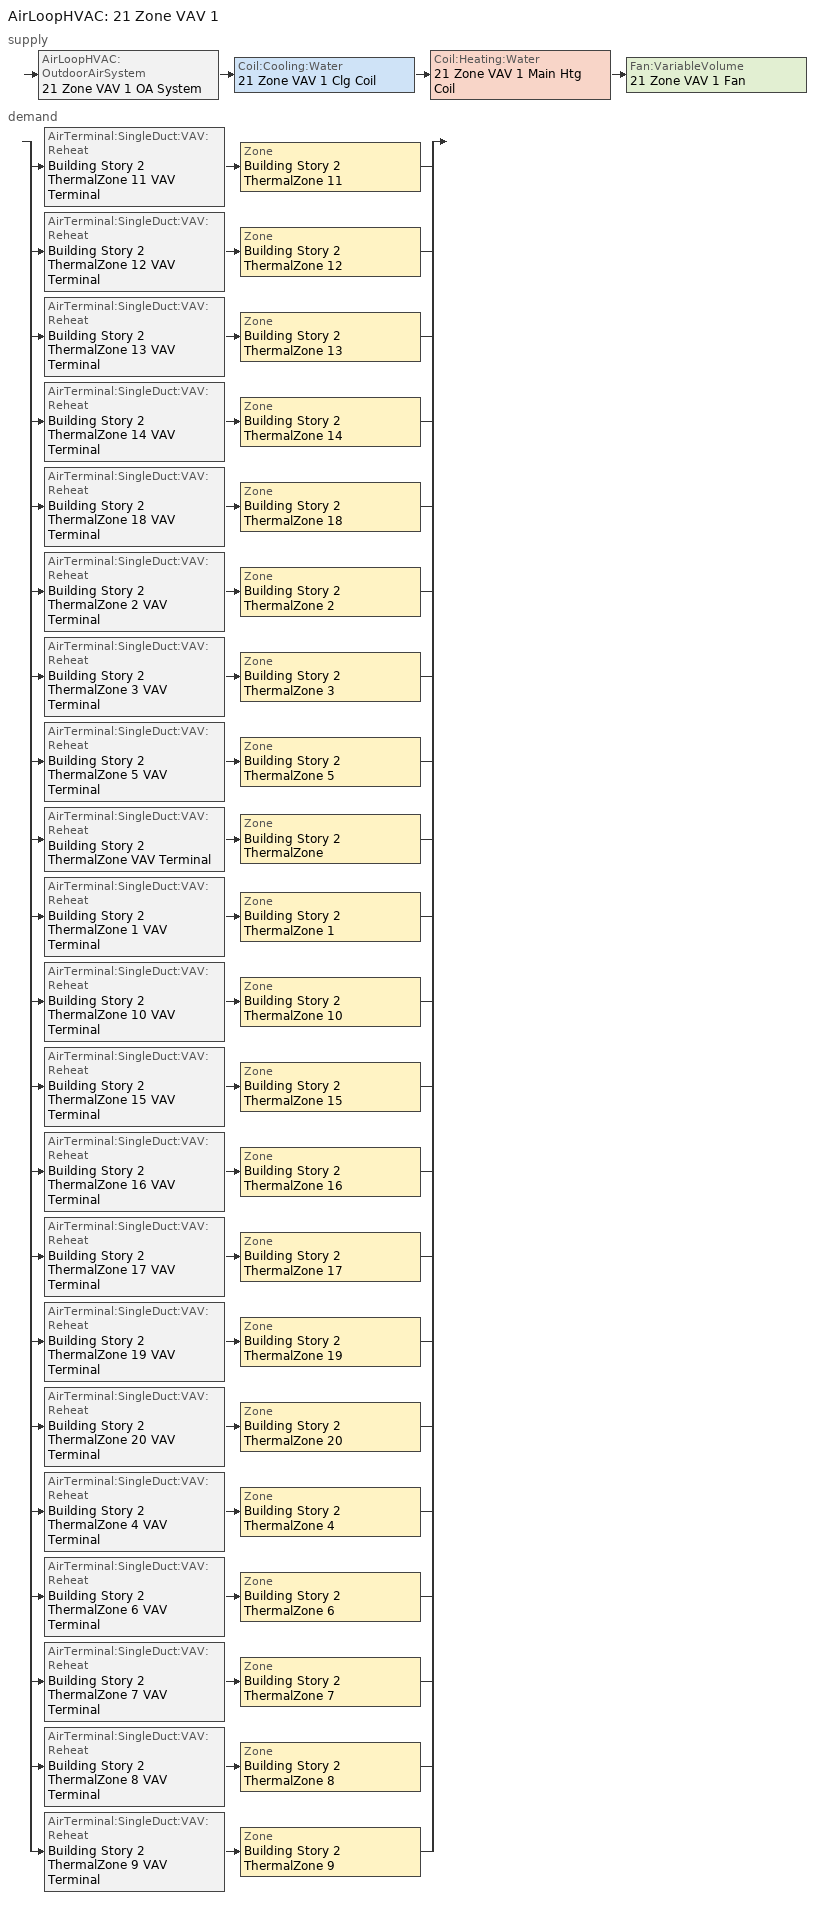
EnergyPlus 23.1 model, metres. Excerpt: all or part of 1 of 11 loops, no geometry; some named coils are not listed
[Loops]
AirLoopHVAC '21 Zone VAV 1'
 supply: AirLoopHVAC:OutdoorAirSystem '21 Zone VAV 1 OA System' > Coil:Cooling:Water '21 Zone VAV 1 Clg Coil' > Coil:Heating:Water '21 Zone VAV 1 Main Htg Coil' > Fan:VariableVolume '21 Zone VAV 1 Fan'
 demand: split
  | AirTerminal:SingleDuct:VAV:Reheat 'Building Story 2 ThermalZone 11 VAV Terminal' > Zone 'Building Story 2 ThermalZone 11'
  | AirTerminal:SingleDuct:VAV:Reheat 'Building Story 2 ThermalZone 12 VAV Terminal' > Zone 'Building Story 2 ThermalZone 12'
  | AirTerminal:SingleDuct:VAV:Reheat 'Building Story 2 ThermalZone 13 VAV Terminal' > Zone 'Building Story 2 ThermalZone 13'
  | AirTerminal:SingleDuct:VAV:Reheat 'Building Story 2 ThermalZone 14 VAV Terminal' > Zone 'Building Story 2 ThermalZone 14'
  | AirTerminal:SingleDuct:VAV:Reheat 'Building Story 2 ThermalZone 18 VAV Terminal' > Zone 'Building Story 2 ThermalZone 18'
  | AirTerminal:SingleDuct:VAV:Reheat 'Building Story 2 ThermalZone 2 VAV Terminal' > Zone 'Building Story 2 ThermalZone 2'
  | AirTerminal:SingleDuct:VAV:Reheat 'Building Story 2 ThermalZone 3 VAV Terminal' > Zone 'Building Story 2 ThermalZone 3'
  | AirTerminal:SingleDuct:VAV:Reheat 'Building Story 2 ThermalZone 5 VAV Terminal' > Zone 'Building Story 2 ThermalZone 5'
  | AirTerminal:SingleDuct:VAV:Reheat 'Building Story 2 ThermalZone VAV Terminal' > Zone 'Building Story 2 ThermalZone'
  | AirTerminal:SingleDuct:VAV:Reheat 'Building Story 2 ThermalZone 1 VAV Terminal' > Zone 'Building Story 2 ThermalZone 1'
  | AirTerminal:SingleDuct:VAV:Reheat 'Building Story 2 ThermalZone 10 VAV Terminal' > Zone 'Building Story 2 ThermalZone 10'
  | AirTerminal:SingleDuct:VAV:Reheat 'Building Story 2 ThermalZone 15 VAV Terminal' > Zone 'Building Story 2 ThermalZone 15'
  | AirTerminal:SingleDuct:VAV:Reheat 'Building Story 2 ThermalZone 16 VAV Terminal' > Zone 'Building Story 2 ThermalZone 16'
  | AirTerminal:SingleDuct:VAV:Reheat 'Building Story 2 ThermalZone 17 VAV Terminal' > Zone 'Building Story 2 ThermalZone 17'
  | AirTerminal:SingleDuct:VAV:Reheat 'Building Story 2 ThermalZone 19 VAV Terminal' > Zone 'Building Story 2 ThermalZone 19'
  | AirTerminal:SingleDuct:VAV:Reheat 'Building Story 2 ThermalZone 20 VAV Terminal' > Zone 'Building Story 2 ThermalZone 20'
  | AirTerminal:SingleDuct:VAV:Reheat 'Building Story 2 ThermalZone 4 VAV Terminal' > Zone 'Building Story 2 ThermalZone 4'
  | AirTerminal:SingleDuct:VAV:Reheat 'Building Story 2 ThermalZone 6 VAV Terminal' > Zone 'Building Story 2 ThermalZone 6'
  | AirTerminal:SingleDuct:VAV:Reheat 'Building Story 2 ThermalZone 7 VAV Terminal' > Zone 'Building Story 2 ThermalZone 7'
  | AirTerminal:SingleDuct:VAV:Reheat 'Building Story 2 ThermalZone 8 VAV Terminal' > Zone 'Building Story 2 ThermalZone 8'
  | AirTerminal:SingleDuct:VAV:Reheat 'Building Story 2 ThermalZone 9 VAV Terminal' > Zone 'Building Story 2 ThermalZone 9'
[Material] Roughness=MediumSmooth; Thickness {m}=0.15; Conductivity {W/m-K}=0.12; Density {kg/m3}=540; Specific Heat {J/kg-K}=1210; Thermal Absorptance=0.9; Solar Absorptance=0.7; Visible Absorptance=0.7
Std Wood 6inch 1; Std Wood 6inch 2
[Construction]
InteriorFurnishings 1: Std Wood 6inch 1
InteriorFurnishings 2: Std Wood 6inch 2
[InternalMass]
Name | Construction | Zone or ZoneList | Space or SpaceList | Surface Area {m2}
Building Story 1 Space 18 SecondarySchool Office C end_b - Story Ground Mass | InteriorFurnishings 1 | Building Story 1 ThermalZone 18 | Building Story 1 Space 18 | 0.0921318
Building Story 1 Space 7 SecondarySchool Office C end_b - Story Ground Mass | InteriorFurnishings 1 | Building Story 1 ThermalZone 7 | Building Story 1 Space 7 | 0.0858251
Building Story 1 Space 14 SecondarySchool Office C end_b - Story Ground Mass | InteriorFurnishings 1 | Building Story 1 ThermalZone 14 | Building Story 1 Space 14 | 0.0923425
Building Story 1 Space SecondarySchool Office C end_b - Story Ground Mass | InteriorFurnishings 1 | Building Story 1 ThermalZone | Building Story 1 Space | 33.8157
Building Story 1 Space 17 SecondarySchool Office C end_b - Story Ground Mass | InteriorFurnishings 1 | Building Story 1 ThermalZone 17 | Building Story 1 Space 17 | 0.105184
Building Story 1 Space 19 SecondarySchool Office C end_b - Story Ground Mass | InteriorFurnishings 1 | Building Story 1 ThermalZone 19 | Building Story 1 Space 19 | 0.348174
Building Story 1 Space 6 SecondarySchool Office C end_b - Story Ground Mass | InteriorFurnishings 1 | Building Story 1 ThermalZone 6 | Building Story 1 Space 6 | 0.111459
Building Story 1 Space 2 SecondarySchool Office C end_b - Story Ground Mass | InteriorFurnishings 1 | Building Story 1 ThermalZone 2 | Building Story 1 Space 2 | 0.135946
Building Story 1 Space 5 SecondarySchool Office C end_b - Story Ground Mass | InteriorFurnishings 1 | Building Story 1 ThermalZone 5 | Building Story 1 Space 5 | 0.16292
Building Story 1 Space 8 SecondarySchool Office C end_b - Story Ground Mass | InteriorFurnishings 1 | Building Story 1 ThermalZone 8 | Building Story 1 Space 8 | 0.530579
Building Story 1 Space 9 SecondarySchool Office C end_b - Story Ground Mass | InteriorFurnishings 1 | Building Story 1 ThermalZone 9 | Building Story 1 Space 9 | 0.1329
Building Story 1 Space 20 SecondarySchool Office C end_b - Story Ground Mass | InteriorFurnishings 1 | Building Story 1 ThermalZone 20 | Building Story 1 Space 20 | 2.05258
Building Story 1 Space 3 SecondarySchool Restroom A  - Story Ground Mass; Building Story 1 Space 3 SecondarySchool Restroom C  - Story Ground Mass | InteriorFurnishings 1 | Building Story 1 ThermalZone 3 | Building Story 1 Space 3 | 0.96078
Building Story 1 Space 4 SecondarySchool Restroom A  - Story Ground Mass; Building Story 1 Space 4 SecondarySchool Restroom C  - Story Ground Mass | InteriorFurnishings 1 | Building Story 1 ThermalZone 4 | Building Story 1 Space 4 | 0.0923371
Building Story 1 Space 11 SecondarySchool Restroom A  - Story Ground Mass; Building Story 1 Space 11 SecondarySchool Restroom C  - Story Ground Mass | InteriorFurnishings 1 | Building Story 1 ThermalZone 11 | Building Story 1 Space 11 | 0.334235
Building Story 1 Space 12 SecondarySchool Restroom A  - Story Ground Mass; Building Story 1 Space 12 SecondarySchool Restroom C  - Story Ground Mass | InteriorFurnishings 1 | Building Story 1 ThermalZone 12 | Building Story 1 Space 12 | 0.0620386
Building Story 1 Space 1 SecondarySchool Restroom A  - Story Ground Mass; Building Story 1 Space 1 SecondarySchool Restroom C  - Story Ground Mass | InteriorFurnishings 1 | Building Story 1 ThermalZone 1 | Building Story 1 Space 1 | 0.276147
Building Story 1 Space 13 SecondarySchool Restroom A  - Story Ground Mass; Building Story 1 Space 13 SecondarySchool Restroom C  - Story Ground Mass | InteriorFurnishings 1 | Building Story 1 ThermalZone 13 | Building Story 1 Space 13 | 0.081188
Building Story 1 Space 15 SecondarySchool Restroom A  - Story Ground Mass; Building Story 1 Space 15 SecondarySchool Restroom C  - Story Ground Mass | InteriorFurnishings 1 | Building Story 1 ThermalZone 15 | Building Story 1 Space 15 | 0.523073
Building Story 1 Space 10 SecondarySchool Restroom A  - Story Ground Mass; Building Story 1 Space 10 SecondarySchool Restroom C  - Story Ground Mass | InteriorFurnishings 1 | Building Story 1 ThermalZone 10 | Building Story 1 Space 10 | 1.2499
Building Story 1 Space 16 SecondarySchool Restroom A  - Story Ground Mass; Building Story 1 Space 16 SecondarySchool Restroom C  - Story Ground Mass | InteriorFurnishings 1 | Building Story 1 ThermalZone 16 | Building Story 1 Space 16 | 0.0622418
Building Story 1 Space 18 SecondarySchool Restroom A  - Story Ground Mass; Building Story 1 Space 18 SecondarySchool Restroom C  - Story Ground Mass | InteriorFurnishings 1 | Building Story 1 ThermalZone 18 | Building Story 1 Space 18 | 0.0810341
Building Story 1 Space 7 SecondarySchool Restroom A  - Story Ground Mass; Building Story 1 Space 7 SecondarySchool Restroom C  - Story Ground Mass | InteriorFurnishings 1 | Building Story 1 ThermalZone 7 | Building Story 1 Space 7 | 0.0754871
Building Story 1 Space 14 SecondarySchool Restroom A  - Story Ground Mass; Building Story 1 Space 14 SecondarySchool Restroom C  - Story Ground Mass | InteriorFurnishings 1 | Building Story 1 ThermalZone 14 | Building Story 1 Space 14 | 0.0812194
Building Story 1 Space SecondarySchool Restroom A  - Story Ground Mass; Building Story 1 Space SecondarySchool Restroom C  - Story Ground Mass | InteriorFurnishings 1 | Building Story 1 ThermalZone | Building Story 1 Space | 29.7424
Building Story 1 Space 17 SecondarySchool Restroom A  - Story Ground Mass; Building Story 1 Space 17 SecondarySchool Restroom C  - Story Ground Mass | InteriorFurnishings 1 | Building Story 1 ThermalZone 17 | Building Story 1 Space 17 | 0.0925144
Building Story 1 Space 19 SecondarySchool Restroom A  - Story Ground Mass; Building Story 1 Space 19 SecondarySchool Restroom C  - Story Ground Mass | InteriorFurnishings 1 | Building Story 1 ThermalZone 19 | Building Story 1 Space 19 | 0.306235
Building Story 1 Space 6 SecondarySchool Restroom A  - Story Ground Mass; Building Story 1 Space 6 SecondarySchool Restroom C  - Story Ground Mass | InteriorFurnishings 1 | Building Story 1 ThermalZone 6 | Building Story 1 Space 6 | 0.0980333
Building Story 1 Space 2 SecondarySchool Restroom A  - Story Ground Mass; Building Story 1 Space 2 SecondarySchool Restroom C  - Story Ground Mass | InteriorFurnishings 1 | Building Story 1 ThermalZone 2 | Building Story 1 Space 2 | 0.11957
Building Story 1 Space 5 SecondarySchool Restroom A  - Story Ground Mass; Building Story 1 Space 5 SecondarySchool Restroom C  - Story Ground Mass | InteriorFurnishings 1 | Building Story 1 ThermalZone 5 | Building Story 1 Space 5 | 0.143296
Building Story 1 Space 8 SecondarySchool Restroom A  - Story Ground Mass; Building Story 1 Space 8 SecondarySchool Restroom C  - Story Ground Mass | InteriorFurnishings 1 | Building Story 1 ThermalZone 8 | Building Story 1 Space 8 | 0.466668
Building Story 1 Space 9 SecondarySchool Restroom A  - Story Ground Mass; Building Story 1 Space 9 SecondarySchool Restroom C  - Story Ground Mass | InteriorFurnishings 1 | Building Story 1 ThermalZone 9 | Building Story 1 Space 9 | 0.116891
Building Story 1 Space 20 SecondarySchool Restroom A  - Story Ground Mass; Building Story 1 Space 20 SecondarySchool Restroom C  - Story Ground Mass | InteriorFurnishings 1 | Building Story 1 ThermalZone 20 | Building Story 1 Space 20 | 1.80534
Building Story 1 Space 3 SecondarySchool Restroom B  - Story Ground Mass | InteriorFurnishings 1 | Building Story 1 ThermalZone 3 | Building Story 1 Space 3 | 9.04742
Building Story 1 Space 4 SecondarySchool Restroom B  - Story Ground Mass | InteriorFurnishings 1 | Building Story 1 ThermalZone 4 | Building Story 1 Space 4 | 0.869514
Building Story 1 Space 11 SecondarySchool Restroom B  - Story Ground Mass | InteriorFurnishings 1 | Building Story 1 ThermalZone 11 | Building Story 1 Space 11 | 3.14741
Building Story 1 Space 12 SecondarySchool Restroom B  - Story Ground Mass | InteriorFurnishings 1 | Building Story 1 ThermalZone 12 | Building Story 1 Space 12 | 0.584201
Building Story 1 Space 1 SecondarySchool Restroom B  - Story Ground Mass | InteriorFurnishings 1 | Building Story 1 ThermalZone 1 | Building Story 1 Space 1 | 2.6004
Building Story 1 Space 13 SecondarySchool Restroom B  - Story Ground Mass | InteriorFurnishings 1 | Building Story 1 ThermalZone 13 | Building Story 1 Space 13 | 0.764526
Building Story 1 Space 15 SecondarySchool Restroom B  - Story Ground Mass | InteriorFurnishings 1 | Building Story 1 ThermalZone 15 | Building Story 1 Space 15 | 4.92564
Building Story 1 Space 10 SecondarySchool Restroom B  - Story Ground Mass | InteriorFurnishings 1 | Building Story 1 ThermalZone 10 | Building Story 1 Space 10 | 11.77
Building Story 1 Space 16 SecondarySchool Restroom B  - Story Ground Mass | InteriorFurnishings 1 | Building Story 1 ThermalZone 16 | Building Story 1 Space 16 | 0.586115
Building Story 1 Space 18 SecondarySchool Restroom B  - Story Ground Mass | InteriorFurnishings 1 | Building Story 1 ThermalZone 18 | Building Story 1 Space 18 | 0.763077
Building Story 1 Space 7 SecondarySchool Restroom B  - Story Ground Mass | InteriorFurnishings 1 | Building Story 1 ThermalZone 7 | Building Story 1 Space 7 | 0.710842
Building Story 1 Space 14 SecondarySchool Restroom B  - Story Ground Mass | InteriorFurnishings 1 | Building Story 1 ThermalZone 14 | Building Story 1 Space 14 | 0.764822
Building Story 1 Space SecondarySchool Restroom B  - Story Ground Mass | InteriorFurnishings 1 | Building Story 1 ThermalZone | Building Story 1 Space | 280.076
Building Story 1 Space 17 SecondarySchool Restroom B  - Story Ground Mass | InteriorFurnishings 1 | Building Story 1 ThermalZone 17 | Building Story 1 Space 17 | 0.871184
Building Story 1 Space 19 SecondarySchool Restroom B  - Story Ground Mass | InteriorFurnishings 1 | Building Story 1 ThermalZone 19 | Building Story 1 Space 19 | 2.88373
Building Story 1 Space 6 SecondarySchool Restroom B  - Story Ground Mass | InteriorFurnishings 1 | Building Story 1 ThermalZone 6 | Building Story 1 Space 6 | 0.923154
Building Story 1 Space 2 SecondarySchool Restroom B  - Story Ground Mass | InteriorFurnishings 1 | Building Story 1 ThermalZone 2 | Building Story 1 Space 2 | 1.12596
Building Story 1 Space 5 SecondarySchool Restroom B  - Story Ground Mass | InteriorFurnishings 1 | Building Story 1 ThermalZone 5 | Building Story 1 Space 5 | 1.34938
Building Story 1 Space 8 SecondarySchool Restroom B  - Story Ground Mass | InteriorFurnishings 1 | Building Story 1 ThermalZone 8 | Building Story 1 Space 8 | 4.39449
Building Story 1 Space 9 SecondarySchool Restroom B  - Story Ground Mass | InteriorFurnishings 1 | Building Story 1 ThermalZone 9 | Building Story 1 Space 9 | 1.10074
Building Story 1 Space 20 SecondarySchool Restroom B  - Story Ground Mass | InteriorFurnishings 1 | Building Story 1 ThermalZone 20 | Building Story 1 Space 20 | 17.0004
Building Story 1 Space Mass | InteriorFurnishings 2 | Building Story 1 ThermalZone | Building Story 1 Space | 6611.39
Building Story 1 Space 1 Mass | InteriorFurnishings 2 | Building Story 1 ThermalZone 1 | Building Story 1 Space 1 | 61.3843
Building Story 1 Space 10 Mass | InteriorFurnishings 2 | Building Story 1 ThermalZone 10 | Building Story 1 Space 10 | 277.839
Building Story 1 Space 11 Mass | InteriorFurnishings 2 | Building Story 1 ThermalZone 11 | Building Story 1 Space 11 | 74.2967
Building Story 1 Space 12 Mass | InteriorFurnishings 2 | Building Story 1 ThermalZone 12 | Building Story 1 Space 12 | 13.7905
Building Story 1 Space 13 Mass | InteriorFurnishings 2 | Building Story 1 ThermalZone 13 | Building Story 1 Space 13 | 18.0471
Building Story 1 Space 14 Mass | InteriorFurnishings 2 | Building Story 1 ThermalZone 14 | Building Story 1 Space 14 | 18.0541
Building Story 1 Space 15 Mass | InteriorFurnishings 2 | Building Story 1 ThermalZone 15 | Building Story 1 Space 15 | 116.273
Building Story 1 Space 16 Mass | InteriorFurnishings 2 | Building Story 1 ThermalZone 16 | Building Story 1 Space 16 | 13.8356
Building Story 1 Space 17 Mass | InteriorFurnishings 2 | Building Story 1 ThermalZone 17 | Building Story 1 Space 17 | 20.5649
Building Story 1 Space 18 Mass | InteriorFurnishings 2 | Building Story 1 ThermalZone 18 | Building Story 1 Space 18 | 18.013
Building Story 1 Space 19 Mass | InteriorFurnishings 2 | Building Story 1 ThermalZone 19 | Building Story 1 Space 19 | 68.0724
Building Story 1 Space 2 Mass | InteriorFurnishings 2 | Building Story 1 ThermalZone 2 | Building Story 1 Space 2 | 26.5791
Building Story 1 Space 20 Mass | InteriorFurnishings 2 | Building Story 1 ThermalZone 20 | Building Story 1 Space 20 | 401.306
Building Story 1 Space 3 Mass | InteriorFurnishings 2 | Building Story 1 ThermalZone 3 | Building Story 1 Space 3 | 213.57
Building Story 1 Space 4 Mass | InteriorFurnishings 2 | Building Story 1 ThermalZone 4 | Building Story 1 Space 4 | 20.5255
Building Story 1 Space 5 Mass | InteriorFurnishings 2 | Building Story 1 ThermalZone 5 | Building Story 1 Space 5 | 31.853
Building Story 1 Space 6 Mass | InteriorFurnishings 2 | Building Story 1 ThermalZone 6 | Building Story 1 Space 6 | 21.7917
Building Story 1 Space 7 Mass | InteriorFurnishings 2 | Building Story 1 ThermalZone 7 | Building Story 1 Space 7 | 16.7799
Building Story 1 Space 8 Mass | InteriorFurnishings 2 | Building Story 1 ThermalZone 8 | Building Story 1 Space 8 | 103.735
Building Story 1 Space 9 Mass | InteriorFurnishings 2 | Building Story 1 ThermalZone 9 | Building Story 1 Space 9 | 25.9836
[ZoneControl:Thermostat] Temperature Difference Between Cutout And Setpoint {deltaC}=0
Name | Zone or ZoneList | Control Type Schedule | Control 1
Building Story 2 ThermalZone Thermostat | Building Story 2 ThermalZone | Building Story 2 ThermalZone Thermostat Schedule | Story Mid Blended Space Type Thermostat
Building Story 2 ThermalZone 1 Thermostat | Building Story 2 ThermalZone 1 | Building Story 2 ThermalZone 1 Thermostat Schedule | Story Mid Blended Space Type Thermostat 1
Building Story 2 ThermalZone 10 Thermostat | Building Story 2 ThermalZone 10 | Building Story 2 ThermalZone 10 Thermostat Schedule | Story Mid Blended Space Type Thermostat 2
Building Story 2 ThermalZone 11 Thermostat | Building Story 2 ThermalZone 11 | Building Story 2 ThermalZone 11 Thermostat Schedule | Story Mid Blended Space Type Thermostat 3
Building Story 2 ThermalZone 12 Thermostat | Building Story 2 ThermalZone 12 | Building Story 2 ThermalZone 12 Thermostat Schedule | Story Mid Blended Space Type Thermostat 4
Building Story 2 ThermalZone 13 Thermostat | Building Story 2 ThermalZone 13 | Building Story 2 ThermalZone 13 Thermostat Schedule | Story Mid Blended Space Type Thermostat 5
Building Story 2 ThermalZone 14 Thermostat | Building Story 2 ThermalZone 14 | Building Story 2 ThermalZone 14 Thermostat Schedule | Story Mid Blended Space Type Thermostat 6
Building Story 2 ThermalZone 15 Thermostat | Building Story 2 ThermalZone 15 | Building Story 2 ThermalZone 15 Thermostat Schedule | Story Mid Blended Space Type Thermostat 7
Building Story 2 ThermalZone 16 Thermostat | Building Story 2 ThermalZone 16 | Building Story 2 ThermalZone 16 Thermostat Schedule | Story Mid Blended Space Type Thermostat 8
Building Story 2 ThermalZone 17 Thermostat | Building Story 2 ThermalZone 17 | Building Story 2 ThermalZone 17 Thermostat Schedule | Story Mid Blended Space Type Thermostat 9
Building Story 2 ThermalZone 18 Thermostat | Building Story 2 ThermalZone 18 | Building Story 2 ThermalZone 18 Thermostat Schedule | Story Mid Blended Space Type Thermostat 10
Building Story 2 ThermalZone 19 Thermostat | Building Story 2 ThermalZone 19 | Building Story 2 ThermalZone 19 Thermostat Schedule | Story Mid Blended Space Type Thermostat 11
Building Story 2 ThermalZone 2 Thermostat | Building Story 2 ThermalZone 2 | Building Story 2 ThermalZone 2 Thermostat Schedule | Story Mid Blended Space Type Thermostat 12
Building Story 2 ThermalZone 20 Thermostat | Building Story 2 ThermalZone 20 | Building Story 2 ThermalZone 20 Thermostat Schedule | Story Mid Blended Space Type Thermostat 13
Building Story 2 ThermalZone 3 Thermostat | Building Story 2 ThermalZone 3 | Building Story 2 ThermalZone 3 Thermostat Schedule | Story Mid Blended Space Type Thermostat 14
Building Story 2 ThermalZone 4 Thermostat | Building Story 2 ThermalZone 4 | Building Story 2 ThermalZone 4 Thermostat Schedule | Story Mid Blended Space Type Thermostat 15
Building Story 2 ThermalZone 5 Thermostat | Building Story 2 ThermalZone 5 | Building Story 2 ThermalZone 5 Thermostat Schedule | Story Mid Blended Space Type Thermostat 16
Building Story 2 ThermalZone 6 Thermostat | Building Story 2 ThermalZone 6 | Building Story 2 ThermalZone 6 Thermostat Schedule | Story Mid Blended Space Type Thermostat 17
Building Story 2 ThermalZone 7 Thermostat | Building Story 2 ThermalZone 7 | Building Story 2 ThermalZone 7 Thermostat Schedule | Story Mid Blended Space Type Thermostat 18
Building Story 2 ThermalZone 8 Thermostat | Building Story 2 ThermalZone 8 | Building Story 2 ThermalZone 8 Thermostat Schedule | Story Mid Blended Space Type Thermostat 19
Building Story 2 ThermalZone 9 Thermostat | Building Story 2 ThermalZone 9 | Building Story 2 ThermalZone 9 Thermostat Schedule | Story Mid Blended Space Type Thermostat 20
[ThermostatSetpoint:DualSetpoint] Heating Setpoint Temperature Schedule=SchoolSecondary HTGSETP_SCH_YES_OPTIMUM; Cooling Setpoint Temperature Schedule=SchoolSecondary CLGSETP_SCH_NO_SETBACK
Story Mid Blended Space Type Thermostat; Story Mid Blended Space Type Thermostat 1; Story Mid Blended Space Type Thermostat 2; Story Mid Blended Space Type Thermostat 3; Story Mid Blended Space Type Thermostat 4; Story Mid Blended Space Type Thermostat 5; Story Mid Blended Space Type Thermostat 6; Story Mid Blended Space Type Thermostat 7; Story Mid Blended Space Type Thermostat 8; Story Mid Blended Space Type Thermostat 9; Story Mid Blended Space Type Thermostat 10; Story Mid Blended Space Type Thermostat 11; Story Mid Blended Space Type Thermostat 12; Story Mid Blended Space Type Thermostat 13; Story Mid Blended Space Type Thermostat 14; Story Mid Blended Space Type Thermostat 15; Story Mid Blended Space Type Thermostat 16; Story Mid Blended Space Type Thermostat 17; Story Mid Blended Space Type Thermostat 18; Story Mid Blended Space Type Thermostat 19; Story Mid Blended Space Type Thermostat 20
[AirTerminal:SingleDuct:VAV:Reheat] Availability Schedule=Always On Discrete; Maximum Air Flow Rate {m3/s}=Autosize; Zone Minimum Air Flow Input Method=Constant; Constant Minimum Air Flow Fraction=0.905356; Fixed Minimum Air Flow Rate {m3/s}=0; Maximum Hot Water or Steam Flow Rate {m3/s}=Autosize; Minimum Hot Water or Steam Flow Rate {m3/s}=0; Convergence Tolerance=0.001; Damper Heating Action=ReverseWithLimits; Maximum Flow per Zone Floor Area During Reheat {m3/s-m2}=Autocalculate; Maximum Flow Fraction During Reheat=0.5; Maximum Reheat Air Temperature {C}=40
Name | Reheat Coil
Building Story 2 ThermalZone VAV Terminal | Building Story 2 ThermalZone Reheat Coil
Building Story 2 ThermalZone 1 VAV Terminal | Building Story 2 ThermalZone 1 Reheat Coil
Building Story 2 ThermalZone 10 VAV Terminal | Building Story 2 ThermalZone 10 Reheat Coil
Building Story 2 ThermalZone 11 VAV Terminal | Building Story 2 ThermalZone 11 Reheat Coil
Building Story 2 ThermalZone 12 VAV Terminal | Building Story 2 ThermalZone 12 Reheat Coil
Building Story 2 ThermalZone 13 VAV Terminal | Building Story 2 ThermalZone 13 Reheat Coil
Building Story 2 ThermalZone 14 VAV Terminal | Building Story 2 ThermalZone 14 Reheat Coil
Building Story 2 ThermalZone 15 VAV Terminal | Building Story 2 ThermalZone 15 Reheat Coil
Building Story 2 ThermalZone 16 VAV Terminal | Building Story 2 ThermalZone 16 Reheat Coil
Building Story 2 ThermalZone 17 VAV Terminal | Building Story 2 ThermalZone 17 Reheat Coil
Building Story 2 ThermalZone 18 VAV Terminal | Building Story 2 ThermalZone 18 Reheat Coil
Building Story 2 ThermalZone 19 VAV Terminal | Building Story 2 ThermalZone 19 Reheat Coil
Building Story 2 ThermalZone 2 VAV Terminal | Building Story 2 ThermalZone 2 Reheat Coil
Building Story 2 ThermalZone 20 VAV Terminal | Building Story 2 ThermalZone 20 Reheat Coil
Building Story 2 ThermalZone 3 VAV Terminal | Building Story 2 ThermalZone 3 Reheat Coil
Building Story 2 ThermalZone 4 VAV Terminal | Building Story 2 ThermalZone 4 Reheat Coil
Building Story 2 ThermalZone 5 VAV Terminal | Building Story 2 ThermalZone 5 Reheat Coil
Building Story 2 ThermalZone 6 VAV Terminal | Building Story 2 ThermalZone 6 Reheat Coil
Building Story 2 ThermalZone 7 VAV Terminal | Building Story 2 ThermalZone 7 Reheat Coil
Building Story 2 ThermalZone 8 VAV Terminal | Building Story 2 ThermalZone 8 Reheat Coil
Building Story 2 ThermalZone 9 VAV Terminal | Building Story 2 ThermalZone 9 Reheat Coil
[Coil:Heating:Water]
21 Zone VAV 1 Main Htg Coil: Availability Schedule=Always On Discrete; U-Factor Times Area Value {W/K}=Autosize; Maximum Water Flow Rate {m3/s}=Autosize; Performance Input Method=UFactorTimesAreaAndDesignWaterFlowRate; Rated Capacity {W}=Autosize; Rated Inlet Water Temperature {C}=82.2222; Rated Inlet Air Temperature {C}=7.22222; Rated Outlet Water Temperature {C}=71.1111; Rated Outlet Air Temperature {C}=12.7778; Rated Ratio for Air and Water Convection=0.5
[Zone equipment]
Building Story 2 ThermalZone: Building Story 2 ThermalZone VAV Terminal
Building Story 2 ThermalZone 1: Building Story 2 ThermalZone 1 VAV Terminal
Building Story 2 ThermalZone 10: Building Story 2 ThermalZone 10 VAV Terminal
Building Story 2 ThermalZone 11: Building Story 2 ThermalZone 11 VAV Terminal
Building Story 2 ThermalZone 12: Building Story 2 ThermalZone 12 VAV Terminal
Building Story 2 ThermalZone 13: Building Story 2 ThermalZone 13 VAV Terminal
Building Story 2 ThermalZone 14: Building Story 2 ThermalZone 14 VAV Terminal
Building Story 2 ThermalZone 15: Building Story 2 ThermalZone 15 VAV Terminal
Building Story 2 ThermalZone 16: Building Story 2 ThermalZone 16 VAV Terminal
Building Story 2 ThermalZone 17: Building Story 2 ThermalZone 17 VAV Terminal
Building Story 2 ThermalZone 18: Building Story 2 ThermalZone 18 VAV Terminal
Building Story 2 ThermalZone 19: Building Story 2 ThermalZone 19 VAV Terminal
Building Story 2 ThermalZone 2: Building Story 2 ThermalZone 2 VAV Terminal
Building Story 2 ThermalZone 20: Building Story 2 ThermalZone 20 VAV Terminal
Building Story 2 ThermalZone 3: Building Story 2 ThermalZone 3 VAV Terminal
Building Story 2 ThermalZone 4: Building Story 2 ThermalZone 4 VAV Terminal
Building Story 2 ThermalZone 5: Building Story 2 ThermalZone 5 VAV Terminal
Building Story 2 ThermalZone 6: Building Story 2 ThermalZone 6 VAV Terminal
Building Story 2 ThermalZone 7: Building Story 2 ThermalZone 7 VAV Terminal
Building Story 2 ThermalZone 8: Building Story 2 ThermalZone 8 VAV Terminal
Building Story 2 ThermalZone 9: Building Story 2 ThermalZone 9 VAV Terminal
[Sizing:Zone] Zone Cooling Design Supply Air Temperature Input Method=SupplyAirTemperature; Zone Cooling Design Supply Air Temperature {C}=12.7778; Zone Cooling Design Supply Air Temperature Difference {deltaC}=11.11; Zone Heating Design Supply Air Temperature Input Method=SupplyAirTemperature; Zone Heating Design Supply Air Temperature {C}=40; Zone Heating Design Supply Air Temperature Difference {deltaC}=11.11; Zone Cooling Design Supply Air Humidity Ratio {kgWater/kgDryAir}=0.0085; Zone Heating Design Supply Air Humidity Ratio {kgWater/kgDryAir}=0.008; Cooling Design Air Flow Method=DesignDayWithLimit; Cooling Design Air Flow Rate {m3/s}=0; Cooling Minimum Air Flow per Zone Floor Area {m3/s-m2}=0.000762; Cooling Minimum Air Flow {m3/s}=0; Cooling Minimum Air Flow Fraction=0; Heating Design Air Flow Method=DesignDay; Heating Design Air Flow Rate {m3/s}=0; Heating Maximum Air Flow per Zone Floor Area {m3/s-m2}=0.002032; Heating Maximum Air Flow {m3/s}=0.141576; Heating Maximum Air Flow Fraction=0.3; Account for Dedicated Outdoor Air System=No; Zone Load Sizing Method=Sensible Load Only No Latent Load; Zone Latent Cooling Design Supply Air Humidity Ratio Input Method=HumidityRatioDifference; Zone Cooling Design Supply Air Humidity Ratio Difference {kgWater/kgDryAir}=0.005; Zone Latent Heating Design Supply Air Humidity Ratio Input Method=HumidityRatioDifference; Zone Humidification Design Supply Air Humidity Ratio Difference {kgWater/kgDryAir}=0.005
Name | Design Specification Outdoor Air Object | Design Specification Zone Air Distribution Object
Building Story 2 ThermalZone | Building Story 2 ThermalZone DSOA Space List | Building Story 2 ThermalZone Design Spec Zone Air Dist
Building Story 2 ThermalZone 1 | Building Story 2 ThermalZone 1 DSOA Space List | Building Story 2 ThermalZone 1 Design Spec Zone Air Dist
Building Story 2 ThermalZone 10 | Building Story 2 ThermalZone 10 DSOA Space List | Building Story 2 ThermalZone 10 Design Spec Zone Air Dist
Building Story 2 ThermalZone 11 | Building Story 2 ThermalZone 11 DSOA Space List | Building Story 2 ThermalZone 11 Design Spec Zone Air Dist
Building Story 2 ThermalZone 12 | Building Story 2 ThermalZone 12 DSOA Space List | Building Story 2 ThermalZone 12 Design Spec Zone Air Dist
Building Story 2 ThermalZone 13 | Building Story 2 ThermalZone 13 DSOA Space List | Building Story 2 ThermalZone 13 Design Spec Zone Air Dist
Building Story 2 ThermalZone 14 | Building Story 2 ThermalZone 14 DSOA Space List | Building Story 2 ThermalZone 14 Design Spec Zone Air Dist
Building Story 2 ThermalZone 15 | Building Story 2 ThermalZone 15 DSOA Space List | Building Story 2 ThermalZone 15 Design Spec Zone Air Dist
Building Story 2 ThermalZone 16 | Building Story 2 ThermalZone 16 DSOA Space List | Building Story 2 ThermalZone 16 Design Spec Zone Air Dist
Building Story 2 ThermalZone 17 | Building Story 2 ThermalZone 17 DSOA Space List | Building Story 2 ThermalZone 17 Design Spec Zone Air Dist
Building Story 2 ThermalZone 18 | Building Story 2 ThermalZone 18 DSOA Space List | Building Story 2 ThermalZone 18 Design Spec Zone Air Dist
Building Story 2 ThermalZone 19 | Building Story 2 ThermalZone 19 DSOA Space List | Building Story 2 ThermalZone 19 Design Spec Zone Air Dist
Building Story 2 ThermalZone 2 | Building Story 2 ThermalZone 2 DSOA Space List | Building Story 2 ThermalZone 2 Design Spec Zone Air Dist
Building Story 2 ThermalZone 20 | Building Story 2 ThermalZone 20 DSOA Space List | Building Story 2 ThermalZone 20 Design Spec Zone Air Dist
Building Story 2 ThermalZone 3 | Building Story 2 ThermalZone 3 DSOA Space List | Building Story 2 ThermalZone 3 Design Spec Zone Air Dist
Building Story 2 ThermalZone 4 | Building Story 2 ThermalZone 4 DSOA Space List | Building Story 2 ThermalZone 4 Design Spec Zone Air Dist
Building Story 2 ThermalZone 5 | Building Story 2 ThermalZone 5 DSOA Space List | Building Story 2 ThermalZone 5 Design Spec Zone Air Dist
Building Story 2 ThermalZone 6 | Building Story 2 ThermalZone 6 DSOA Space List | Building Story 2 ThermalZone 6 Design Spec Zone Air Dist
Building Story 2 ThermalZone 7 | Building Story 2 ThermalZone 7 DSOA Space List | Building Story 2 ThermalZone 7 Design Spec Zone Air Dist
Building Story 2 ThermalZone 8 | Building Story 2 ThermalZone 8 DSOA Space List | Building Story 2 ThermalZone 8 Design Spec Zone Air Dist
Building Story 2 ThermalZone 9 | Building Story 2 ThermalZone 9 DSOA Space List | Building Story 2 ThermalZone 9 Design Spec Zone Air Dist
[DesignSpecification:ZoneAirDistribution] Minimum Zone Ventilation Efficiency=0.6
Building Story 2 ThermalZone Design Spec Zone Air Dist; Building Story 2 ThermalZone 1 Design Spec Zone Air Dist; Building Story 2 ThermalZone 10 Design Spec Zone Air Dist; Building Story 2 ThermalZone 11 Design Spec Zone Air Dist; Building Story 2 ThermalZone 12 Design Spec Zone Air Dist; Building Story 2 ThermalZone 13 Design Spec Zone Air Dist; Building Story 2 ThermalZone 14 Design Spec Zone Air Dist; Building Story 2 ThermalZone 15 Design Spec Zone Air Dist; Building Story 2 ThermalZone 16 Design Spec Zone Air Dist; Building Story 2 ThermalZone 17 Design Spec Zone Air Dist; Building Story 2 ThermalZone 18 Design Spec Zone Air Dist; Building Story 2 ThermalZone 19 Design Spec Zone Air Dist; Building Story 2 ThermalZone 2 Design Spec Zone Air Dist; Building Story 2 ThermalZone 20 Design Spec Zone Air Dist; Building Story 2 ThermalZone 3 Design Spec Zone Air Dist; Building Story 2 ThermalZone 4 Design Spec Zone Air Dist; Building Story 2 ThermalZone 5 Design Spec Zone Air Dist; Building Story 2 ThermalZone 6 Design Spec Zone Air Dist; Building Story 2 ThermalZone 7 Design Spec Zone Air Dist; Building Story 2 ThermalZone 8 Design Spec Zone Air Dist; Building Story 2 ThermalZone 9 Design Spec Zone Air Dist
[Controller:MechanicalVentilation]
21 Zone VAV 1 Vent Controller: Availability Schedule=21 Zone VAV 1 Occ Sch; Demand Controlled Ventilation=No; System Outdoor Air Method=ZoneSum; Zone or ZoneList 1=Building Story 2 ThermalZone; Design Specification Outdoor Air Object Name 1=Blended OA 1; Design Specification Zone Air Distribution Object Name 1=Building Story 2 ThermalZone Design Spec Zone Air Dist; Zone or ZoneList 2=Building Story 2 ThermalZone 1; Design Specification Outdoor Air Object Name 2=Blended OA 1; Design Specification Zone Air Distribution Object Name 2=Building Story 2 ThermalZone 1 Design Spec Zone Air Dist; Zone or ZoneList 3=Building Story 2 ThermalZone 10; Design Specification Outdoor Air Object Name 3=Blended OA 1; Design Specification Zone Air Distribution Object Name 3=Building Story 2 ThermalZone 10 Design Spec Zone Air Dist; Zone or ZoneList 4=Building Story 2 ThermalZone 11; Design Specification Outdoor Air Object Name 4=Blended OA 1; Design Specification Zone Air Distribution Object Name 4=Building Story 2 ThermalZone 11 Design Spec Zone Air Dist; Zone or ZoneList 5=Building Story 2 ThermalZone 12; Design Specification Outdoor Air Object Name 5=Blended OA 1; Design Specification Zone Air Distribution Object Name 5=Building Story 2 ThermalZone 12 Design Spec Zone Air Dist; Zone or ZoneList 6=Building Story 2 ThermalZone 13; Design Specification Outdoor Air Object Name 6=Blended OA 1; Design Specification Zone Air Distribution Object Name 6=Building Story 2 ThermalZone 13 Design Spec Zone Air Dist; Zone or ZoneList 7=Building Story 2 ThermalZone 14; Design Specification Outdoor Air Object Name 7=Blended OA 1; Design Specification Zone Air Distribution Object Name 7=Building Story 2 ThermalZone 14 Design Spec Zone Air Dist; Zone or ZoneList 8=Building Story 2 ThermalZone 15; Design Specification Outdoor Air Object Name 8=Blended OA 1; Design Specification Zone Air Distribution Object Name 8=Building Story 2 ThermalZone 15 Design Spec Zone Air Dist; Zone or ZoneList 9=Building Story 2 ThermalZone 16; Design Specification Outdoor Air Object Name 9=Blended OA 1; Design Specification Zone Air Distribution Object Name 9=Building Story 2 ThermalZone 16 Design Spec Zone Air Dist; Zone or ZoneList 10=Building Story 2 ThermalZone 17; Design Specification Outdoor Air Object Name 10=Blended OA 1; Design Specification Zone Air Distribution Object Name 10=Building Story 2 ThermalZone 17 Design Spec Zone Air Dist; Zone or ZoneList 11=Building Story 2 ThermalZone 18; Design Specification Outdoor Air Object Name 11=Blended OA 1; Design Specification Zone Air Distribution Object Name 11=Building Story 2 ThermalZone 18 Design Spec Zone Air Dist; Zone or ZoneList 12=Building Story 2 ThermalZone 19; Design Specification Outdoor Air Object Name 12=Blended OA 1; Design Specification Zone Air Distribution Object Name 12=Building Story 2 ThermalZone 19 Design Spec Zone Air Dist; Zone or ZoneList 13=Building Story 2 ThermalZone 2; Design Specification Outdoor Air Object Name 13=Blended OA 1; Design Specification Zone Air Distribution Object Name 13=Building Story 2 ThermalZone 2 Design Spec Zone Air Dist; Zone or ZoneList 14=Building Story 2 ThermalZone 20; Design Specification Outdoor Air Object Name 14=Blended OA 1; Design Specification Zone Air Distribution Object Name 14=Building Story 2 ThermalZone 20 Design Spec Zone Air Dist; Zone or ZoneList 15=Building Story 2 ThermalZone 3; Design Specification Outdoor Air Object Name 15=Blended OA 1; Design Specification Zone Air Distribution Object Name 15=Building Story 2 ThermalZone 3 Design Spec Zone Air Dist; Zone or ZoneList 16=Building Story 2 ThermalZone 4; Design Specification Outdoor Air Object Name 16=Blended OA 1; Design Specification Zone Air Distribution Object Name 16=Building Story 2 ThermalZone 4 Design Spec Zone Air Dist; Zone or ZoneList 17=Building Story 2 ThermalZone 5; Design Specification Outdoor Air Object Name 17=Blended OA 1; Design Specification Zone Air Distribution Object Name 17=Building Story 2 ThermalZone 5 Design Spec Zone Air Dist; Zone or ZoneList 18=Building Story 2 ThermalZone 6; Design Specification Outdoor Air Object Name 18=Blended OA 1; Design Specification Zone Air Distribution Object Name 18=Building Story 2 ThermalZone 6 Design Spec Zone Air Dist; Zone or ZoneList 19=Building Story 2 ThermalZone 7; Design Specification Outdoor Air Object Name 19=Blended OA 1; Design Specification Zone Air Distribution Object Name 19=Building Story 2 ThermalZone 7 Design Spec Zone Air Dist; Zone or ZoneList 20=Building Story 2 ThermalZone 8; Design Specification Outdoor Air Object Name 20=Blended OA 1; Design Specification Zone Air Distribution Object Name 20=Building Story 2 ThermalZone 8 Design Spec Zone Air Dist; Zone or ZoneList 21=Building Story 2 ThermalZone 9; Design Specification Outdoor Air Object Name 21=Blended OA 1; Design Specification Zone Air Distribution Object Name 21=Building Story 2 ThermalZone 9 Design Spec Zone Air Dist
[DesignSpecification:OutdoorAir]
Blended OA 1: Outdoor Air Method=Sum; Outdoor Air Flow per Person {m3/s-person}=0.00346999; Outdoor Air Flow per Zone Floor Area {m3/s-m2}=0.000689238; Outdoor Air Flow per Zone {m3/s}=0; Outdoor Air Flow Air Changes per Hour {1/hr}=0
[DesignSpecification:OutdoorAir:SpaceList] Space 1 Design Specification Outdoor Air Object=Blended OA 1
Name | Space 1
Building Story 2 ThermalZone DSOA Space List | Building Story 2 Space
Building Story 2 ThermalZone 1 DSOA Space List | Building Story 2 Space 1
Building Story 2 ThermalZone 10 DSOA Space List | Building Story 2 Space 10
Building Story 2 ThermalZone 11 DSOA Space List | Building Story 2 Space 11
Building Story 2 ThermalZone 12 DSOA Space List | Building Story 2 Space 12
Building Story 2 ThermalZone 13 DSOA Space List | Building Story 2 Space 13
Building Story 2 ThermalZone 14 DSOA Space List | Building Story 2 Space 14
Building Story 2 ThermalZone 15 DSOA Space List | Building Story 2 Space 15
Building Story 2 ThermalZone 16 DSOA Space List | Building Story 2 Space 16
Building Story 2 ThermalZone 17 DSOA Space List | Building Story 2 Space 17
Building Story 2 ThermalZone 18 DSOA Space List | Building Story 2 Space 18
Building Story 2 ThermalZone 19 DSOA Space List | Building Story 2 Space 19
Building Story 2 ThermalZone 2 DSOA Space List | Building Story 2 Space 2
Building Story 2 ThermalZone 20 DSOA Space List | Building Story 2 Space 20
Building Story 2 ThermalZone 3 DSOA Space List | Building Story 2 Space 3
Building Story 2 ThermalZone 4 DSOA Space List | Building Story 2 Space 4
Building Story 2 ThermalZone 5 DSOA Space List | Building Story 2 Space 5
Building Story 2 ThermalZone 6 DSOA Space List | Building Story 2 Space 6
Building Story 2 ThermalZone 7 DSOA Space List | Building Story 2 Space 7
Building Story 2 ThermalZone 8 DSOA Space List | Building Story 2 Space 8
Building Story 2 ThermalZone 9 DSOA Space List | Building Story 2 Space 9
[Daylighting:Controls] Lighting Control Type=Stepped; Minimum Input Power Fraction for Continuous or ContinuousOff Dimming Control=0.3; Minimum Light Output Fraction for Continuous or ContinuousOff Dimming Control=0.2; Number of Stepped Control Steps=3; Probability Lighting will be Reset When Needed in Manual Stepped Control=1; Glare Calculation Azimuth Angle of View Direction Clockwise from Zone y-Axis {deg}=-0; Maximum Allowable Discomfort Glare Index=22; Illuminance Setpoint at Reference Point 1 {lux}=538
Name | Zone or Space | Glare Calculation Daylighting Reference Point | Daylighting Reference Point 1 | Fraction of Lights Controlled by Reference Point 1 | Daylighting Reference Point 2 | Fraction of Lights Controlled by Reference Point 2 | Illuminance Setpoint at Reference Point 2 {lux}
Building Story 1 ThermalZone 1 DaylightingControls | Building Story 1 ThermalZone 1 | Building Story 1 Space 1 Daylt Sensor 1 | Building Story 1 Space 1 Daylt Sensor 1 | 0.712
Building Story 1 ThermalZone 10 DaylightingControls | Building Story 1 ThermalZone 10 | Building Story 1 Space 10 Daylt Sensor 1 | Building Story 1 Space 10 Daylt Sensor 1 | 0.646 | Building Story 1 Space 10 Daylt Sensor 2 | 0.34 | 538
Building Story 1 ThermalZone 11 DaylightingControls | Building Story 1 ThermalZone 11 | Building Story 1 Space 11 Daylt Sensor 1 | Building Story 1 Space 11 Daylt Sensor 1 | 0.64 | Building Story 1 Space 11 Daylt Sensor 2 | 0.31 | 538
Building Story 1 ThermalZone 15 DaylightingControls | Building Story 1 ThermalZone 15 | Building Story 1 Space 15 Daylt Sensor 1 | Building Story 1 Space 15 Daylt Sensor 1 | 0.604 | Building Story 1 Space 15 Daylt Sensor 2 | 0.332 | 538
Building Story 1 ThermalZone 19 DaylightingControls | Building Story 1 ThermalZone 19 | Building Story 1 Space 19 Daylt Sensor 1 | Building Story 1 Space 19 Daylt Sensor 1 | 0.638 | Building Story 1 Space 19 Daylt Sensor 2 | 0.308 | 538
Building Story 1 ThermalZone 20 DaylightingControls | Building Story 1 ThermalZone 20 | Building Story 1 Space 20 Daylt Sensor 1 | Building Story 1 Space 20 Daylt Sensor 1 | 0.661 | Building Story 1 Space 20 Daylt Sensor 2 | 0.338 | 538
Building Story 1 ThermalZone 3 DaylightingControls | Building Story 1 ThermalZone 3 | Building Story 1 Space 3 Daylt Sensor 1 | Building Story 1 Space 3 Daylt Sensor 1 | 0.624 | Building Story 1 Space 3 Daylt Sensor 2 | 0.341 | 538
Building Story 1 ThermalZone 8 DaylightingControls | Building Story 1 ThermalZone 8 | Building Story 1 Space 8 Daylt Sensor 1 | Building Story 1 Space 8 Daylt Sensor 1 | 0.689 | Building Story 1 Space 8 Daylt Sensor 2 | 0.31 | 538
[AirLoopHVAC]
21 Zone VAV 1: Design Supply Air Flow Rate {m3/s}=AutoSize; Design Return Air Flow Fraction of Supply Air Flow=1
[Sizing:System]
21 Zone VAV 1: Type of Load to Size On=Sensible; Design Outdoor Air Flow Rate {m3/s}=10.3935; Central Heating Maximum System Air Flow Ratio=0.3; Preheat Design Temperature {C}=7.22222; Preheat Design Humidity Ratio {kgWater/kgDryAir}=0.008; Precool Design Temperature {C}=12.7778; Precool Design Humidity Ratio {kgWater/kgDryAir}=0.008; Central Cooling Design Supply Air Temperature {C}=12.7778; Central Heating Design Supply Air Temperature {C}=12.7778; Type of Zone Sum to Use=Coincident; 100% Outdoor Air in Cooling=No; 100% Outdoor Air in Heating=No; Central Cooling Design Supply Air Humidity Ratio {kgWater/kgDryAir}=0.0085; Central Heating Design Supply Air Humidity Ratio {kgWater/kgDryAir}=0.008; Cooling Supply Air Flow Rate Method=DesignDay; Cooling Supply Air Flow Rate {m3/s}=0; Cooling Supply Air Flow Rate Per Floor Area {m3/s-m2}=0.00996765; Cooling Fraction of Autosized Cooling Supply Air Flow Rate=1; Cooling Supply Air Flow Rate Per Unit Cooling Capacity {m3/s-W}=3.94755e-05; Heating Supply Air Flow Rate Method=DesignDay; Heating Supply Air Flow Rate {m3/s}=0; Heating Supply Air Flow Rate Per Floor Area {m3/s-m2}=0.00996765; Heating Fraction of Autosized Heating Supply Air Flow Rate=1; Heating Fraction of Autosized Cooling Supply Air Flow Rate=1; Heating Supply Air Flow Rate Per Unit Heating Capacity {m3/s-W}=3.15882e-05; System Outdoor Air Method=ZoneSum; Zone Maximum Outdoor Air Fraction=1; Cooling Design Capacity Method=CoolingDesignCapacity; Cooling Design Capacity {W}=Autosize; Cooling Design Capacity Per Floor Area {W/m2}=234.7; Fraction of Autosized Cooling Design Capacity=1; Heating Design Capacity Method=HeatingDesignCapacity; Heating Design Capacity {W}=Autosize; Heating Design Capacity Per Floor Area {W/m2}=157; Fraction of Autosized Heating Design Capacity=1; Central Cooling Capacity Control Method=OnOff; Occupant Diversity=Autosize
[Controller:WaterCoil] Control Variable=Temperature; Actuator Variable=Flow; Maximum Actuated Flow {m3/s}=Autosize; Minimum Actuated Flow {m3/s}=0
Name | Action | Controller Convergence Tolerance {deltaC}
21 Zone VAV 1 Clg Coil Controller | Reverse | Autosize
21 Zone VAV 1 Main Htg Coil Controller | Normal | 0.0001
[Controller:OutdoorAir]
21 Zone VAV 1 OA Controller: Minimum Outdoor Air Flow Rate {m3/s}=Autosize; Maximum Outdoor Air Flow Rate {m3/s}=Autosize; Economizer Control Type=DifferentialDryBulb; Economizer Control Action Type=ModulateFlow; Lockout Type=LockoutWithHeating; Minimum Limit Type=FixedMinimum; Minimum Outdoor Air Schedule=21 Zone VAV 1 Occ Sch; Mechanical Ventilation Controller=21 Zone VAV 1 Vent Controller; High Humidity Control=No; Control High Indoor Humidity Based on Outdoor Humidity Ratio=Yes; Heat Recovery Bypass Control Type=BypassWhenWithinEconomizerLimits
[SetpointManager:MixedAir] Control Variable=Temperature
Name | Setpoint Node or NodeList
21 Zone VAV 1 Mixed Air Node OS Default SPM | 21 Zone VAV 1 Mixed Air Node
21 Zone VAV 1 Clg Coil Outlet Air Node OS Default SPM | 21 Zone VAV 1 Clg Coil Outlet Air Node
21 Zone VAV 1 Main Htg Coil Outlet Air Node OS Default SPM | 21 Zone VAV 1 Main Htg Coil Outlet Air Node
[Coil:Cooling:Water]
21 Zone VAV 1 Clg Coil: Availability Schedule=Always On Discrete; Design Water Flow Rate {m3/s}=Autosize; Design Air Flow Rate {m3/s}=Autosize; Design Inlet Water Temperature {C}=Autosize; Design Inlet Air Temperature {C}=Autosize; Design Outlet Air Temperature {C}=Autosize; Design Inlet Air Humidity Ratio {kgWater/kgDryAir}=Autosize; Design Outlet Air Humidity Ratio {kgWater/kgDryAir}=Autosize; Type of Analysis=SimpleAnalysis; Heat Exchanger Configuration=CrossFlow
[Fan:VariableVolume]
21 Zone VAV 1 Fan: Availability Schedule=21 Zone VAV 1 Occ Sch; Fan Total Efficiency=0.61165; Pressure Rise {Pa}=1389.92; Maximum Flow Rate {m3/s}=AutoSize; Fan Power Minimum Flow Rate Input Method=Fraction; Fan Power Minimum Flow Fraction=0.25; Fan Power Minimum Air Flow Rate {m3/s}=0; Motor Efficiency=0.941; Motor In Airstream Fraction=1; Fan Power Coefficient 1=0.04076; Fan Power Coefficient 2=0.0881; Fan Power Coefficient 3=-0.0729; Fan Power Coefficient 4=0.9437; Fan Power Coefficient 5=0
[SetpointManager:Warmest]
21 Zone VAV 1 SAT Warmest Reset: Control Variable=Temperature; HVAC Air Loop=21 Zone VAV 1; Minimum Setpoint Temperature {C}=12.7778; Maximum Setpoint Temperature {C}=15.5556; Strategy=MaximumTemperature; Setpoint Node or NodeList=21 Zone VAV 1 Supply Outlet Node
[Schedule:Day:Interval]
SchoolSecondary CLGSETP_SCH_NO_SETBACK Default; SchoolSecondary CLGSETP_SCH_NO_SETBACK Summer Design Day: No, 24:00, 24
SchoolSecondary CLGSETP_SCH_NO_SETBACK Winter Design Day: No, 24:00, 29.44
SchoolSecondary HTGSETP_SCH_YES_OPTIMUM Wkdy Day: No, 06:00, 15.6, 07:00, 17.8, 08:00, 20, 21:00, 21, 24:00, 15.6
SchoolSecondary HTGSETP_SCH_YES_OPTIMUM Default; SchoolSecondary HTGSETP_SCH_YES_OPTIMUM Summer Design Day: No, 24:00, 15.6
SchoolSecondary HTGSETP_SCH_YES_OPTIMUM Winter Design Day: No, 24:00, 21
21 Zone VAV 1 Occ Sch Default: No, 08:00, 0, 21:00, 1, 24:00, 0
21 Zone VAV 1 Occ Sch Sunday: No, 24:00, 0
21 Zone VAV 1 Occ Sch Summer Design Day; 21 Zone VAV 1 Occ Sch Winter Design Day: No, 24:00, 1
[Schedule:Week:Daily]
SchoolSecondary CLGSETP_SCH_NO_SETBACK Week Rule - Jan1-Dec31: SchoolSecondary CLGSETP_SCH_NO_SETBACK Default, SchoolSecondary CLGSETP_SCH_NO_SETBACK Default, SchoolSecondary CLGSETP_SCH_NO_SETBACK Default, SchoolSecondary CLGSETP_SCH_NO_SETBACK Default, SchoolSecondary CLGSETP_SCH_NO_SETBACK Default, SchoolSecondary CLGSETP_SCH_NO_SETBACK Default, SchoolSecondary CLGSETP_SCH_NO_SETBACK Default, SchoolSecondary CLGSETP_SCH_NO_SETBACK Default, SchoolSecondary CLGSETP_SCH_NO_SETBACK Summer Design Day, SchoolSecondary CLGSETP_SCH_NO_SETBACK Winter Design Day, SchoolSecondary CLGSETP_SCH_NO_SETBACK Default, SchoolSecondary CLGSETP_SCH_NO_SETBACK Default
SchoolSecondary HTGSETP_SCH_YES_OPTIMUM Week Rule - Jan1-Jan3: SchoolSecondary HTGSETP_SCH_YES_OPTIMUM Wkdy Day, SchoolSecondary HTGSETP_SCH_YES_OPTIMUM Wkdy Day, SchoolSecondary HTGSETP_SCH_YES_OPTIMUM Wkdy Day, SchoolSecondary HTGSETP_SCH_YES_OPTIMUM Wkdy Day, SchoolSecondary HTGSETP_SCH_YES_OPTIMUM Wkdy Day, SchoolSecondary HTGSETP_SCH_YES_OPTIMUM Wkdy Day, SchoolSecondary HTGSETP_SCH_YES_OPTIMUM Default, SchoolSecondary HTGSETP_SCH_YES_OPTIMUM Default, SchoolSecondary HTGSETP_SCH_YES_OPTIMUM Summer Design Day, SchoolSecondary HTGSETP_SCH_YES_OPTIMUM Winter Design Day, SchoolSecondary HTGSETP_SCH_YES_OPTIMUM Default, SchoolSecondary HTGSETP_SCH_YES_OPTIMUM Default
SchoolSecondary HTGSETP_SCH_YES_OPTIMUM Week Rule - Jan4-Dec31: SchoolSecondary HTGSETP_SCH_YES_OPTIMUM Default, SchoolSecondary HTGSETP_SCH_YES_OPTIMUM Wkdy Day, SchoolSecondary HTGSETP_SCH_YES_OPTIMUM Wkdy Day, SchoolSecondary HTGSETP_SCH_YES_OPTIMUM Wkdy Day, SchoolSecondary HTGSETP_SCH_YES_OPTIMUM Wkdy Day, SchoolSecondary HTGSETP_SCH_YES_OPTIMUM Wkdy Day, SchoolSecondary HTGSETP_SCH_YES_OPTIMUM Default, SchoolSecondary HTGSETP_SCH_YES_OPTIMUM Default, SchoolSecondary HTGSETP_SCH_YES_OPTIMUM Summer Design Day, SchoolSecondary HTGSETP_SCH_YES_OPTIMUM Winter Design Day, SchoolSecondary HTGSETP_SCH_YES_OPTIMUM Default, SchoolSecondary HTGSETP_SCH_YES_OPTIMUM Default
21 Zone VAV 1 Occ Sch Week Rule - Jan1-Jan3: 21 Zone VAV 1 Occ Sch Default, 21 Zone VAV 1 Occ Sch Default, 21 Zone VAV 1 Occ Sch Default, 21 Zone VAV 1 Occ Sch Default, 21 Zone VAV 1 Occ Sch Default, 21 Zone VAV 1 Occ Sch Default, 21 Zone VAV 1 Occ Sch Sunday, 21 Zone VAV 1 Occ Sch Default, 21 Zone VAV 1 Occ Sch Summer Design Day, 21 Zone VAV 1 Occ Sch Winter Design Day, 21 Zone VAV 1 Occ Sch Default, 21 Zone VAV 1 Occ Sch Default
21 Zone VAV 1 Occ Sch Week Rule - Jan4-Dec31: 21 Zone VAV 1 Occ Sch Sunday, 21 Zone VAV 1 Occ Sch Default, 21 Zone VAV 1 Occ Sch Default, 21 Zone VAV 1 Occ Sch Default, 21 Zone VAV 1 Occ Sch Default, 21 Zone VAV 1 Occ Sch Default, 21 Zone VAV 1 Occ Sch Sunday, 21 Zone VAV 1 Occ Sch Default, 21 Zone VAV 1 Occ Sch Summer Design Day, 21 Zone VAV 1 Occ Sch Winter Design Day, 21 Zone VAV 1 Occ Sch Default, 21 Zone VAV 1 Occ Sch Default
[Schedule:Year]
SchoolSecondary CLGSETP_SCH_NO_SETBACK: SchoolSecondary CLGSETP_SCH_NO_SETBACK Week Rule - Jan1-Dec31, 1, 1, 12, 31
SchoolSecondary HTGSETP_SCH_YES_OPTIMUM: SchoolSecondary HTGSETP_SCH_YES_OPTIMUM Week Rule - Jan1-Jan3, 1, 1, 1, 3, SchoolSecondary HTGSETP_SCH_YES_OPTIMUM Week Rule - Jan4-Dec31, 1, 4, 12, 31
21 Zone VAV 1 Occ Sch: 21 Zone VAV 1 Occ Sch Week Rule - Jan1-Jan3, 1, 1, 1, 3, 21 Zone VAV 1 Occ Sch Week Rule - Jan4-Dec31, 1, 4, 12, 31
[Schedule:Compact]
Building Story 2 ThermalZone Thermostat Schedule; Building Story 2 ThermalZone 1 Thermostat Schedule; Building Story 2 ThermalZone 10 Thermostat Schedule; Building Story 2 ThermalZone 11 Thermostat Schedule; Building Story 2 ThermalZone 12 Thermostat Schedule; Building Story 2 ThermalZone 13 Thermostat Schedule; Building Story 2 ThermalZone 14 Thermostat Schedule; Building Story 2 ThermalZone 15 Thermostat Schedule; Building Story 2 ThermalZone 16 Thermostat Schedule; Building Story 2 ThermalZone 17 Thermostat Schedule; Building Story 2 ThermalZone 18 Thermostat Schedule; Building Story 2 ThermalZone 19 Thermostat Schedule; Building Story 2 ThermalZone 2 Thermostat Schedule; Building Story 2 ThermalZone 20 Thermostat Schedule; Building Story 2 ThermalZone 3 Thermostat Schedule; Building Story 2 ThermalZone 4 Thermostat Schedule; Building Story 2 ThermalZone 5 Thermostat Schedule; Building Story 2 ThermalZone 6 Thermostat Schedule; Building Story 2 ThermalZone 7 Thermostat Schedule; Building Story 2 ThermalZone 8 Thermostat Schedule; Building Story 2 ThermalZone 9 Thermostat Schedule: Through: 12/31, For: AllDays, Until: 24:00, 4
[Schedule:Constant]
Always On Discrete: OnOff, 1
